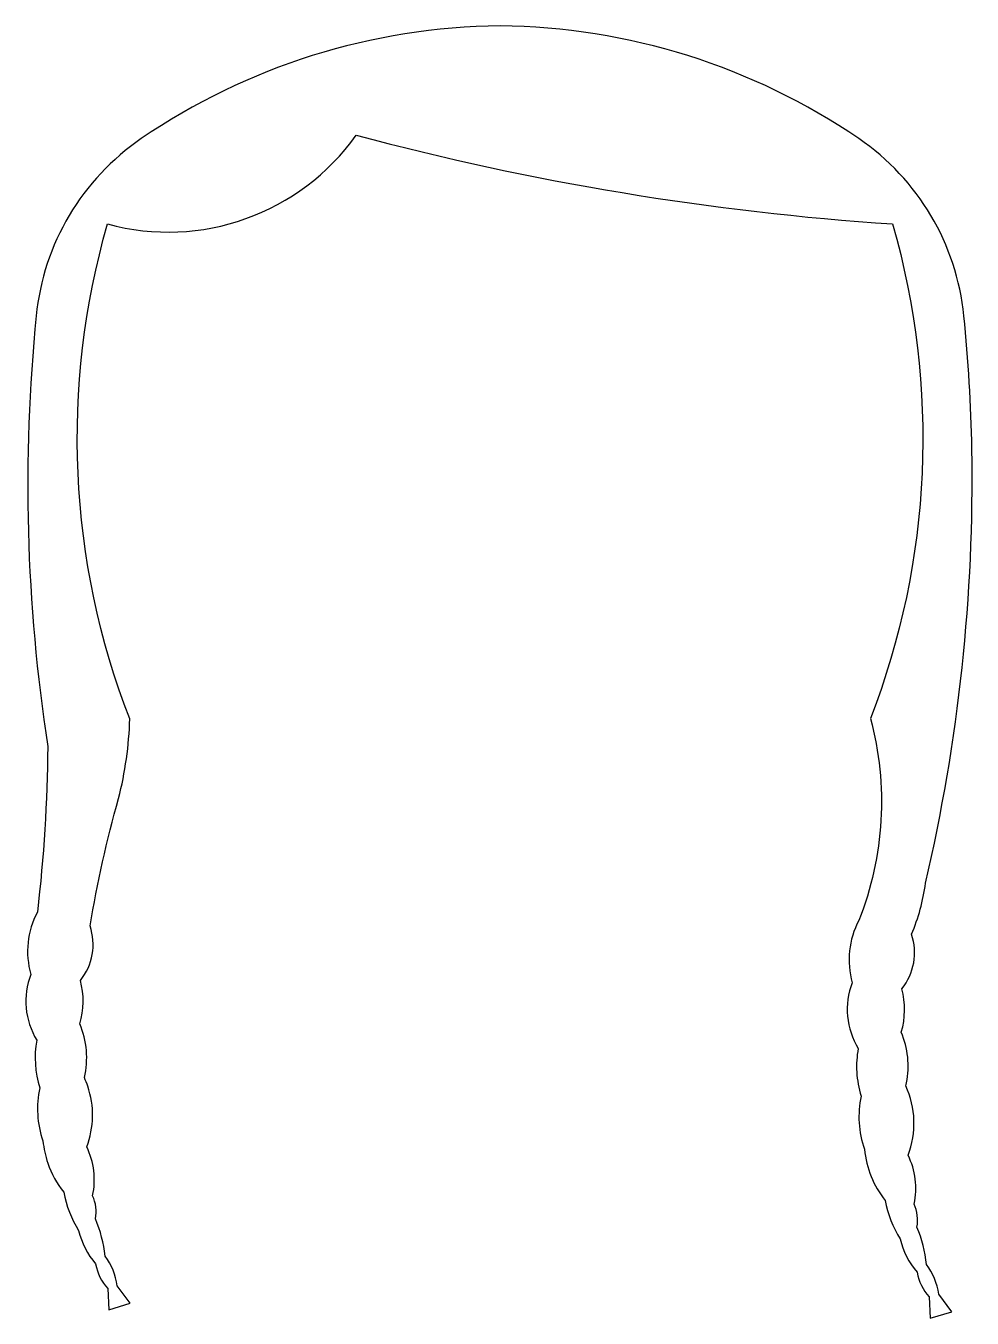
# Model space of a CAD drawing. Header units: millimetres. Extents: x 28.3 to 86.6, y -18.5 to 61.1.
import ezdxf

# ---------------------------------------------------------------- set-up
doc = ezdxf.new("R2010")
doc.units = ezdxf.units.MM
doc.layers.add('grabado linea medio', color=3, linetype='Continuous', true_color=0x00ff00)

msp = doc.modelspace()

# ---------------------------------------------------------------- linework, layer by layer
at = {"layer": 'grabado linea medio'}
msp.add_lwpolyline([(79.763, -4.815, 0.138785), (79.962, -8.08, 0.144137), (81.245, -11.239, 0.097021), (82.16, -13.592, 0.115566), (83.207, -15.656, 0.14435), (83.956, -17.167), (84.015, -18.477), (85.337, -18.078), (84.538, -17.008, 0.127012), (83.786, -15.172, 0.073367), (83.199, -12.882, 0.149021), (83.021, -11.451, 0.168727), (82.655, -8.448, 0.201098), (82.511, -4.177, 0.008978), (82.552, -3.991, 0.150506), (82.234, -0.878, 0.137708), (82.268, 1.804, 0.256421), (82.865, 5.154, 0.068307), (83.724, 8.295, 0.061658), (86.585, 35.022, 0.019537), (86.088, 43.239, 0.221701), (79.616, 54.141, 0.148197), (57.517, 61.084, 0.148197), (35.418, 54.141, 0.221701), (28.945, 43.239, 0.06318), (29.655, 16.726, -0.027041), (29.015, 6.523, 0.192837), (28.61, 2.686, 0.232454), (28.979, -1.364, 0.122481), (29.162, -4.302, 0.138785), (29.361, -7.566, 0.057975), (29.659, -8.93, 0.085448), (30.644, -10.726, 0.097021), (31.559, -13.079, 0.115566), (32.606, -15.142, 0.14435), (33.355, -16.653), (33.415, -17.964), (34.736, -17.564), (33.937, -16.495, 0.127012), (33.186, -14.658, 0.073367), (32.598, -12.368, 0.149021), (32.42, -10.937, 0.168727), (32.054, -7.935, 0.174116), (32.123, -4.199, 0.02607), (31.91, -3.664, 0.159699), (31.634, -0.365, 0.137708), (31.667, 2.318, 0.256421), (32.264, 5.667, -0.026289), (34.015, 13.523, 0.05706), (34.706, 18.416, -0.164075), (33.338, 48.885, 0.314216), (48.657, 54.357, 0.048889), (81.695, 48.886, -0.163908), (80.338, 18.445, -0.161782), (79.616, 6.009, 0.192837), (79.211, 2.173, 0.232454), (79.58, -1.877, 0.059857), (79.49, -3.329, 0.062168)], format="xyb", close=True, dxfattribs=at)

doc.saveas('drawing.dxf')
